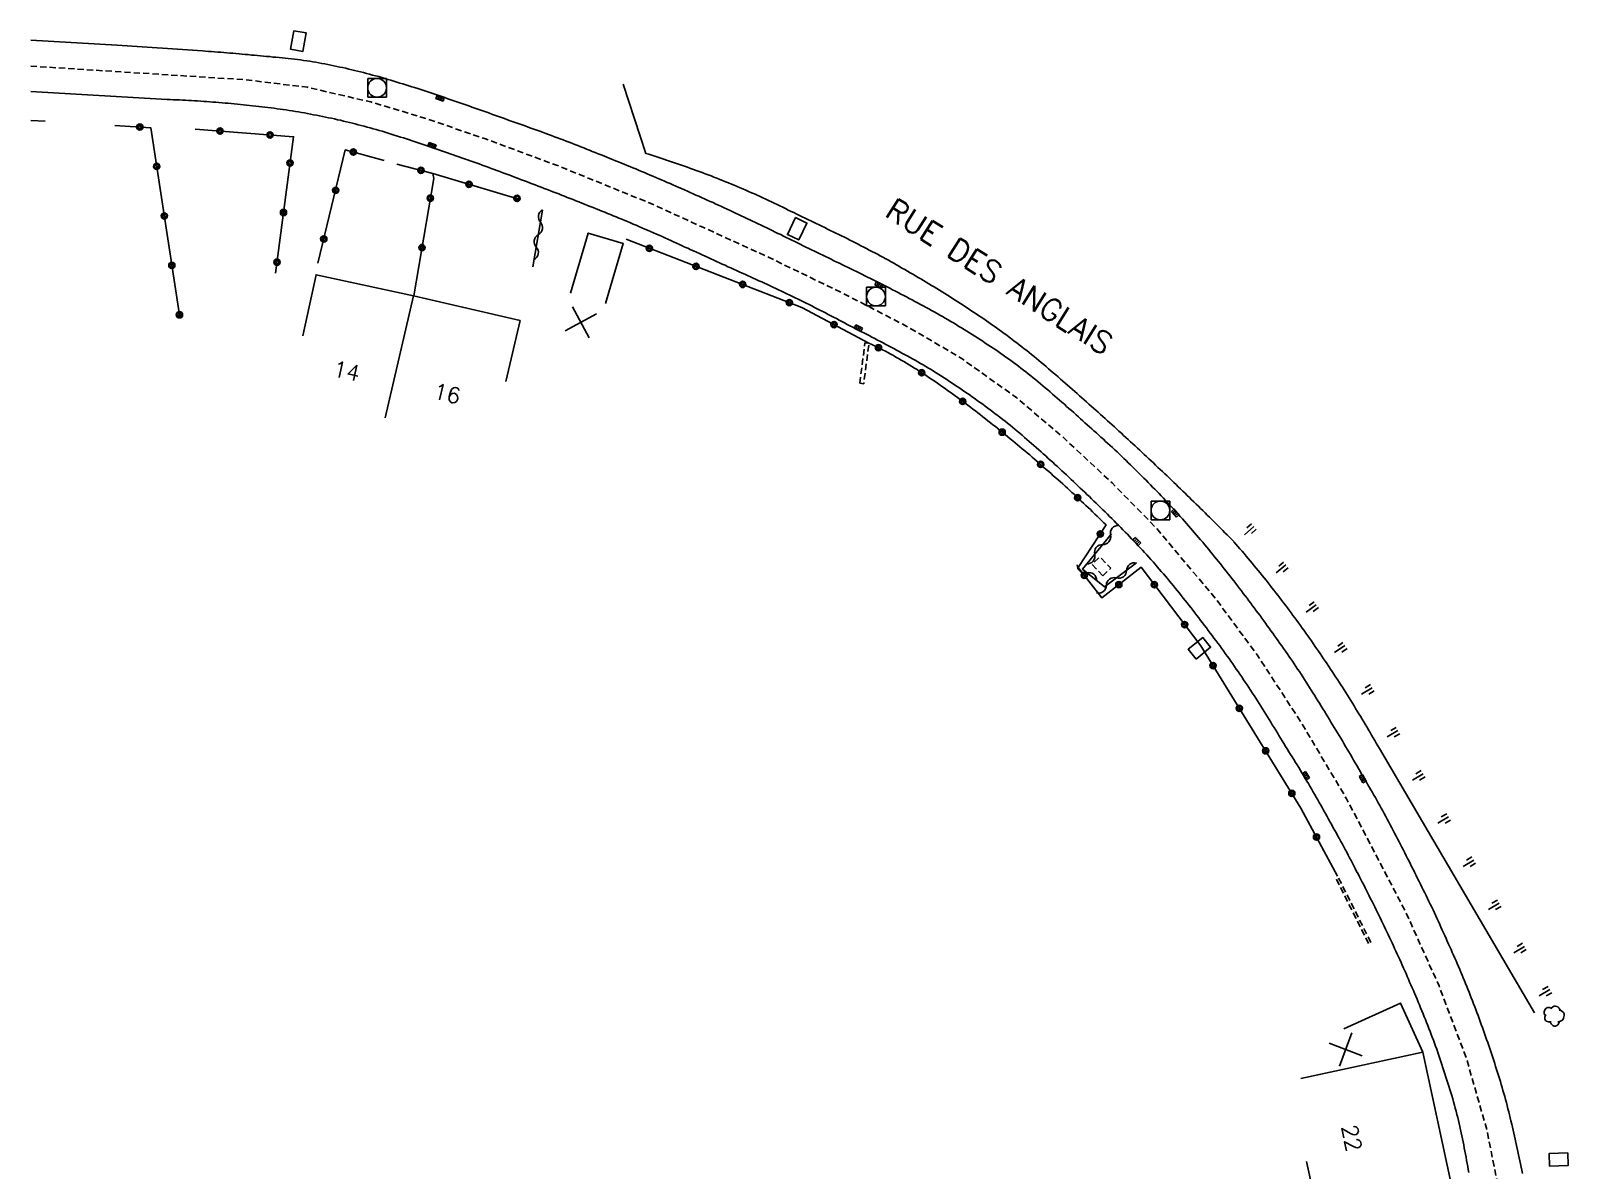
# Model space of a CAD drawing. Header units: millimetres. Extents: x 108000 to 108982, y 127000 to 128000.
# Drawn here: x 108000 to 108122.9, y 127405.6 to 127496.6 of the extents above; entities that cross this region are included whole.
import ezdxf
from ezdxf.enums import TextEntityAlignment as Align

# ---------------------------------------------------------------- set-up
doc = ezdxf.new("R2010")
doc.units = ezdxf.units.MM
doc.linetypes.add('DASHED', pattern=[0.75, 0.5, -0.25])
doc.layers.get('0').update_dxf_attribs({"linetype": 'CONTINUOUS'})
for name, color, linetype in [('W0001', 6, 'DASHED'), ('W0008', 7, 'CONTINUOUS'), ('W0100', 7, 'CONTINUOUS'), ('W0112', 1, 'DASHED'), ('W0211', 2, 'CONTINUOUS'), ('W0300', 7, 'CONTINUOUS'), ('W0302', 3, 'CONTINUOUS'), ('W0310', 3, 'CONTINUOUS'), ('W0322', 7, 'CONTINUOUS'), ('W0400', 7, 'CONTINUOUS'), ('W0420', 7, 'CONTINUOUS'), ('W0989', 7, 'CONTINUOUS'), ('W0991', 7, 'CONTINUOUS'), ('W1102', 7, 'CONTINUOUS'), ('W1471', 7, 'CONTINUOUS')]:
    doc.layers.add(name, color=color, linetype=linetype)
doc.styles.get("Standard").update_dxf_attribs({"font": 'romans.shx', "width": 0.85})

# ---------------------------------------------------------------- blocks, each defined once
blk = doc.blocks.new('T400')
for p, q in [((-0.15, 0.3), (0.15, 0.3)), ((-0.15, -0.25), (-0.15, 0.3)), ((-0.15, 0.15), (0.15, 0.15)), ((-0.15, 0), (0.15, 0)), ((0.15, 0.3), (0.15, -0.25)), ((-0.15, -0.15), (0.15, -0.15)), ((-0.15, -0.25), (-0.15, -0.3)), ((-0.15, -0.3), (0.15, -0.3)), ((0.15, -0.3), (0.15, -0.25))]:
    blk.add_line(p, q)
blk = doc.blocks.new('T420')
for p, q in [((0.75, 0.75), (-0.75, 0.75)), ((-0.75, 0.75), (-0.75, -0.75)), ((0.75, 0.75), (0.75, -0.75)), ((0.75, -0.75), (-0.75, -0.75))]:
    blk.add_line(p, q)
blk.add_ellipse((0, 0), major_axis=(-0.53, 0.53), ratio=1, start_param=3.926991, end_param=10.210176)
blk = doc.blocks.new('T300')
for p, q in [((-0.8, 0.51), (-0.86, 0.34)), ((-0.86, 0.34), (-0.86, 0.17)), ((-0.86, 0.17), (-0.74, 0.06)), ((-0.69, 0.63), (-0.8, 0.51)), ((-0.8, -0.06), (-0.74, 0.06)), ((-0.74, 0.06), (-0.69, 0.11)), ((-0.57, 0.69), (-0.69, 0.63)), ((-0.46, 0.69), (-0.57, 0.69)), ((-0.29, 0.63), (-0.46, 0.69)), ((-0.29, 0.63), (-0.17, 0.74)), ((-0.23, 0.57), (-0.29, 0.63)), ((-0.17, 0.74), (-0.06, 0.8)), ((-0.06, 0.8), (0.06, 0.8)), ((0.06, 0.8), (0.23, 0.74)), ((0.23, 0.74), (0.34, 0.63)), ((0.34, 0.63), (0.4, 0.51)), ((0.46, 0.46), (0.34, 0.46)), ((0.4, 0.51), (0.4, 0.46)), ((0.57, 0.4), (0.46, 0.46)), ((0.57, 0.4), (0.69, 0.29)), ((0.69, 0.29), (0.74, 0.17)), ((0.74, 0.06), (0.69, -0.17)), ((0.74, 0.17), (0.74, 0.06)), ((-0.8, -0.17), (-0.8, -0.06)), ((-0.8, -0.23), (-0.8, -0.17)), ((-0.74, -0.34), (-0.8, -0.23)), ((-0.69, -0.4), (-0.74, -0.34)), ((-0.51, -0.46), (-0.69, -0.4)), ((-0.4, -0.46), (-0.51, -0.46)), ((-0.4, -0.46), (-0.34, -0.46)), ((-0.34, -0.46), (-0.34, -0.4)), ((-0.34, -0.51), (-0.34, -0.46)), ((-0.29, -0.63), (-0.34, -0.51)), ((-0.17, -0.74), (-0.29, -0.63)), ((-0.06, -0.8), (-0.17, -0.74)), ((0.06, -0.8), (-0.06, -0.8)), ((0.17, -0.74), (0.06, -0.8)), ((0.23, -0.69), (0.17, -0.74)), ((0.29, -0.46), (0.23, -0.46)), ((0.29, -0.63), (0.23, -0.69)), ((0.46, -0.4), (0.29, -0.46)), ((0.34, -0.51), (0.29, -0.63)), ((0.34, -0.51), (0.34, -0.46)), ((0.57, -0.34), (0.46, -0.4)), ((0.63, -0.29), (0.57, -0.34)), ((0.69, -0.17), (0.63, -0.29))]:
    blk.add_line(p, q)
blk = doc.blocks.new('t322o')
at = {"color": 0, "linetype": 'Continuous'}
for radius in [0.25, 0.15]:
    blk.add_circle((0, 0), radius, dxfattribs=at)
blk = doc.blocks.new('t310o')
at = {"color": 0, "linetype": 'Continuous'}
for centre, start, end in [((-0.5, 0.38), 216.8699, 323.1304), ((0.5, -0.37), 36.8699, 143.1303)]:
    blk.add_arc(centre, 0.625, start, end, dxfattribs=at)
blk = doc.blocks.new('t211o')
at = {"color": 0, "linetype": 'Continuous'}
for p, q in [((-0.29, 0.5), (-0.29, 0)), ((0, 1), (0, 0)), ((0.29, 0.5), (0.29, 0))]:
    blk.add_line(p, q, dxfattribs=at)
blk = doc.blocks.new('t991o')
at = {"color": 0, "linetype": 'Continuous'}
for p, q in [((-1, 1), (1, -1)), ((-1, -1), (1, 1))]:
    blk.add_line(p, q, dxfattribs=at)
blk = doc.blocks.new('T1471')
at = {"color": 0, "linetype": 'Continuous', "flags": 128}
blk.add_lwpolyline([(-0.75, -0.5), (-0.75, 0.5), (0.75, 0.5), (0.75, -0.5), (-0.75, -0.5)], dxfattribs=at)

msp = doc.modelspace()

# ---------------------------------------------------------------- linework, layer by layer
at = {"layer": 'W0001', "flags": 128}
msp.add_lwpolyline([(108000, 127493.81), (108017.2, 127492.72), (108022.12, 127492.12), (108027.18, 127490.95), (108031.58, 127489.63), (108036.36, 127487.99), (108042.12, 127485.86), (108049.53, 127482.85), (108058.98, 127478.54), (108064.87, 127475.69), (108070.12, 127472.97), (108074.38, 127470.48), (108078.84, 127467.29), (108082.6, 127464.09), (108086.46, 127460.49), (108090, 127456.88), (108094.75, 127451.23), (108098.06, 127446.75), (108101.54, 127441.41), (108105.21, 127435.24), (108109.95, 127426.16), (108112.6, 127420.29), (108114.78, 127414.53), (108116.42, 127408.79), (108117.21, 127404.82), (108117.14, 127401.26), (108116.27, 127398.49), (108114.76, 127396.03), (108112.17, 127393.31), (108109.07, 127390.3), (108096.73, 127378.34), (108087.56, 127369.47), (108084.37, 127365.9), (108082.01, 127361.55), (108080.52, 127357.47), (108079.48, 127353.13), (108078.38, 127348.46), (108077.08, 127343.01), (108073.37, 127324.23)], dxfattribs=at)
at = {"layer": 'W0008', "flags": 128}
for points in [[(108000, 127495.88), (108006.91, 127495.48), (108013.73, 127495.03), (108013.97, 127495.01), (108014.22, 127494.99), (108014.46, 127494.98), (108014.7, 127494.96), (108014.95, 127494.94), (108015.19, 127494.92), (108015.44, 127494.9), (108015.68, 127494.88), (108015.93, 127494.86), (108016.17, 127494.84), (108016.41, 127494.82), (108016.66, 127494.79), (108016.9, 127494.77), (108017.15, 127494.75), (108017.39, 127494.73), (108017.64, 127494.7), (108017.88, 127494.68), (108018.12, 127494.66), (108018.37, 127494.63), (108018.62, 127494.61), (108018.86, 127494.59), (108019.11, 127494.57), (108019.36, 127494.54), (108019.6, 127494.52), (108019.85, 127494.5), (108020.1, 127494.47), (108020.35, 127494.45), (108020.59, 127494.42), (108020.84, 127494.4), (108021.08, 127494.37), (108021.33, 127494.34), (108021.58, 127494.31), (108021.82, 127494.27), (108022.07, 127494.24), (108022.31, 127494.2), (108022.55, 127494.16), (108022.79, 127494.12), (108023.03, 127494.08), (108023.27, 127494.03), (108023.51, 127493.99), (108023.75, 127493.94), (108023.99, 127493.89), (108024.23, 127493.84), (108024.47, 127493.79), (108024.71, 127493.74), (108024.94, 127493.69), (108025.18, 127493.64), (108025.42, 127493.58), (108025.66, 127493.52), (108025.89, 127493.47), (108026.13, 127493.41), (108026.37, 127493.35), (108026.6, 127493.29), (108026.85, 127493.23), (108027.09, 127493.17), (108027.33, 127493.1), (108027.57, 127493.03), (108027.82, 127492.97), (108028.06, 127492.9), (108028.3, 127492.83), (108028.54, 127492.75), (108028.78, 127492.68), (108029.02, 127492.61), (108029.26, 127492.54), (108029.5, 127492.46), (108029.74, 127492.39), (108029.98, 127492.31), (108030.22, 127492.24), (108030.46, 127492.16), (108030.69, 127492.09), (108030.94, 127492.01), (108031.18, 127491.93), (108031.42, 127491.85), (108031.66, 127491.77), (108031.9, 127491.69), (108032.14, 127491.61), (108032.39, 127491.53), (108032.63, 127491.45), (108032.87, 127491.37), (108033.11, 127491.29), (108033.35, 127491.2), (108033.59, 127491.12), (108033.83, 127491.04), (108034.07, 127490.96), (108034.31, 127490.88), (108034.55, 127490.79), (108034.79, 127490.71), (108035.02, 127490.63), (108035.26, 127490.54), (108035.5, 127490.46), (108035.74, 127490.38), (108035.98, 127490.29), (108036.22, 127490.21), (108036.46, 127490.12), (108036.69, 127490.04), (108036.93, 127489.95), (108037.17, 127489.87), (108037.4, 127489.79), (108037.64, 127489.7), (108037.87, 127489.62), (108038.11, 127489.53), (108038.34, 127489.45), (108038.58, 127489.37), (108038.82, 127489.28), (108039.05, 127489.2), (108039.29, 127489.11), (108039.52, 127489.03), (108039.76, 127488.94), (108039.99, 127488.86), (108040.23, 127488.77), (108040.46, 127488.69), (108040.7, 127488.6), (108040.93, 127488.52), (108041.17, 127488.43), (108041.4, 127488.35), (108041.64, 127488.26), (108041.87, 127488.17), (108042.11, 127488.08), (108042.34, 127488), (108042.57, 127487.91), (108042.81, 127487.82), (108043.04, 127487.73), (108043.27, 127487.64), (108043.51, 127487.55), (108043.74, 127487.46), (108043.97, 127487.37), (108044.21, 127487.27), (108044.44, 127487.18), (108044.67, 127487.09), (108044.9, 127487), (108045.13, 127486.91), (108045.37, 127486.81), (108045.6, 127486.72), (108045.83, 127486.63), (108046.06, 127486.53), (108046.29, 127486.44), (108046.52, 127486.35), (108046.75, 127486.25), (108046.98, 127486.16), (108047.22, 127486.06), (108047.45, 127485.97), (108047.68, 127485.87), (108047.91, 127485.78), (108048.14, 127485.68), (108048.37, 127485.59), (108048.6, 127485.49), (108048.83, 127485.39), (108049.06, 127485.3), (108049.29, 127485.2), (108049.52, 127485.1), (108049.75, 127485.01), (108049.98, 127484.91), (108050.21, 127484.81), (108050.44, 127484.71), (108050.67, 127484.61), (108050.89, 127484.51), (108051.12, 127484.42), (108051.35, 127484.32), (108051.58, 127484.22), (108051.81, 127484.12), (108052.04, 127484.02), (108052.27, 127483.92), (108052.5, 127483.82), (108052.72, 127483.72), (108052.95, 127483.61), (108053.18, 127483.51), (108053.41, 127483.41), (108053.64, 127483.31), (108053.86, 127483.21), (108054.09, 127483.1), (108054.32, 127483), (108054.55, 127482.9), (108054.77, 127482.79), (108055, 127482.69), (108055.23, 127482.59), (108055.45, 127482.48), (108055.68, 127482.38), (108055.91, 127482.27), (108056.13, 127482.16), (108056.36, 127482.06), (108056.58, 127481.95), (108056.81, 127481.85), (108057.04, 127481.74), (108057.26, 127481.63), (108057.49, 127481.53), (108057.71, 127481.42), (108057.94, 127481.31), (108058.16, 127481.2), (108058.39, 127481.09), (108058.61, 127480.99), (108058.84, 127480.88), (108059.06, 127480.77), (108059.29, 127480.66), (108059.51, 127480.55), (108059.74, 127480.44), (108059.96, 127480.34), (108060.19, 127480.23), (108060.41, 127480.12), (108060.64, 127480.01), (108060.86, 127479.9), (108061.08, 127479.79), (108061.31, 127479.68), (108061.53, 127479.57), (108061.76, 127479.46), (108061.98, 127479.35), (108062.21, 127479.24), (108062.43, 127479.13), (108062.66, 127479.03), (108062.88, 127478.92), (108063.1, 127478.81), (108063.33, 127478.7), (108063.55, 127478.59), (108063.78, 127478.48), (108064, 127478.37), (108064.22, 127478.26), (108064.45, 127478.15), (108064.67, 127478.05), (108064.9, 127477.94), (108065.12, 127477.83), (108065.35, 127477.72), (108065.57, 127477.61), (108065.79, 127477.5), (108066.02, 127477.39), (108066.24, 127477.28), (108066.46, 127477.17), (108066.69, 127477.06), (108066.91, 127476.95), (108067.13, 127476.84), (108067.36, 127476.72), (108067.58, 127476.61), (108067.8, 127476.5), (108068.02, 127476.39), (108068.25, 127476.28), (108068.47, 127476.16), (108068.69, 127476.05), (108068.91, 127475.94), (108069.13, 127475.82), (108069.36, 127475.71), (108069.58, 127475.59), (108069.8, 127475.48), (108070.02, 127475.36), (108070.24, 127475.24), (108070.46, 127475.13), (108070.69, 127475.01), (108070.91, 127474.89), (108071.13, 127474.77), (108071.35, 127474.65), (108071.58, 127474.53), (108071.8, 127474.4), (108072.02, 127474.28), (108072.24, 127474.16), (108072.46, 127474.04), (108072.68, 127473.91), (108072.9, 127473.79), (108073.12, 127473.66), (108073.34, 127473.53), (108073.56, 127473.4), (108073.78, 127473.28), (108074, 127473.15), (108074.21, 127473.01), (108074.43, 127472.88), (108074.64, 127472.75), (108074.85, 127472.62), (108075.06, 127472.49), (108075.27, 127472.35), (108075.48, 127472.22), (108075.69, 127472.09), (108075.9, 127471.95), (108076.11, 127471.82), (108076.32, 127471.68), (108076.53, 127471.54), (108076.74, 127471.41), (108076.94, 127471.27), (108077.15, 127471.13), (108077.35, 127470.99), (108077.56, 127470.85), (108077.76, 127470.7), (108077.97, 127470.56), (108078.17, 127470.42), (108078.37, 127470.27), (108078.57, 127470.12), (108078.77, 127469.98), (108078.97, 127469.83), (108079.17, 127469.67), (108079.37, 127469.52), (108079.57, 127469.37), (108079.76, 127469.21), (108079.96, 127469.05), (108080.16, 127468.9), (108080.35, 127468.74), (108080.54, 127468.58), (108080.74, 127468.42), (108080.93, 127468.25), (108081.12, 127468.09), (108081.31, 127467.93), (108081.5, 127467.77), (108081.69, 127467.6), (108081.88, 127467.44), (108082.07, 127467.27), (108082.26, 127467.11), (108082.45, 127466.94), (108082.64, 127466.78), (108082.82, 127466.61), (108083.01, 127466.45), (108083.2, 127466.28), (108083.39, 127466.12), (108083.58, 127465.95), (108083.76, 127465.79), (108083.94, 127465.63), (108084.12, 127465.47), (108084.29, 127465.31), (108084.47, 127465.15), (108084.65, 127464.99), (108084.83, 127464.83), (108085.01, 127464.66), (108085.2, 127464.49), (108085.38, 127464.33), (108085.57, 127464.16), (108085.76, 127463.99), (108085.94, 127463.82), (108086.13, 127463.66), (108086.31, 127463.49), (108086.49, 127463.32), (108086.68, 127463.15), (108086.86, 127462.97), (108087.04, 127462.8), (108087.22, 127462.63), (108087.4, 127462.45), (108087.58, 127462.28), (108087.75, 127462.11), (108087.93, 127461.93), (108088.11, 127461.76), (108088.29, 127461.58), (108088.47, 127461.41), (108088.65, 127461.23), (108088.82, 127461.06), (108089, 127460.88), (108089.18, 127460.71), (108089.35, 127460.53), (108089.53, 127460.35), (108089.7, 127460.17), (108089.87, 127459.99), (108090.05, 127459.82), (108090.22, 127459.64), (108090.39, 127459.46), (108090.57, 127459.27), (108090.74, 127459.09), (108090.91, 127458.91), (108091.08, 127458.73), (108091.25, 127458.54), (108091.41, 127458.36), (108091.58, 127458.18), (108091.75, 127457.99), (108091.91, 127457.81), (108092.08, 127457.62), (108092.24, 127457.44), (108092.41, 127457.25), (108092.57, 127457.07), (108092.73, 127456.88), (108092.9, 127456.69), (108093.06, 127456.5), (108093.22, 127456.31), (108093.38, 127456.13), (108093.54, 127455.94), (108093.7, 127455.75), (108093.86, 127455.56), (108094.02, 127455.37), (108094.18, 127455.18), (108094.33, 127454.98), (108094.49, 127454.79), (108094.65, 127454.6), (108094.8, 127454.41), (108094.96, 127454.21), (108095.12, 127454.02), (108095.27, 127453.83), (108095.42, 127453.63), (108095.58, 127453.44), (108095.73, 127453.24), (108095.89, 127453.05), (108096.04, 127452.85), (108096.19, 127452.66), (108096.34, 127452.46), (108096.49, 127452.26), (108096.65, 127452.07), (108096.8, 127451.87), (108096.95, 127451.67), (108097.1, 127451.48), (108097.25, 127451.28), (108097.4, 127451.08), (108097.55, 127450.88), (108097.69, 127450.68), (108097.84, 127450.48), (108097.99, 127450.28), (108098.14, 127450.08), (108098.29, 127449.89), (108098.43, 127449.69), (108098.58, 127449.48), (108098.72, 127449.28), (108098.87, 127449.08), (108099.02, 127448.88), (108099.16, 127448.68), (108099.31, 127448.48), (108099.45, 127448.28), (108099.59, 127448.07), (108099.74, 127447.87), (108099.88, 127447.67), (108100.02, 127447.47), (108100.16, 127447.26), (108100.31, 127447.06), (108100.45, 127446.85), (108100.59, 127446.65), (108100.73, 127446.45), (108100.87, 127446.24), (108101.01, 127446.04), (108101.15, 127445.83), (108101.29, 127445.62), (108101.43, 127445.41), (108101.57, 127445.2), (108101.7, 127444.99), (108101.84, 127444.78), (108101.98, 127444.57), (108102.11, 127444.36), (108102.25, 127444.15), (108102.38, 127443.94), (108102.52, 127443.73), (108102.65, 127443.52), (108102.78, 127443.3), (108102.92, 127443.09), (108103.05, 127442.88), (108103.18, 127442.66), (108103.31, 127442.45), (108103.44, 127442.24), (108103.57, 127442.02), (108103.7, 127441.81), (108103.83, 127441.59), (108103.96, 127441.38), (108104.09, 127441.16), (108104.22, 127440.95), (108104.35, 127440.73), (108104.48, 127440.52), (108104.61, 127440.3), (108104.74, 127440.09), (108104.87, 127439.87), (108105, 127439.66), (108105.13, 127439.44), (108105.26, 127439.22), (108105.39, 127439), (108105.52, 127438.78), (108105.64, 127438.56), (108105.77, 127438.34), (108105.9, 127438.12), (108106.02, 127437.9), (108106.15, 127437.68), (108106.28, 127437.45), (108106.4, 127437.23), (108106.53, 127437.01), (108106.66, 127436.79), (108106.79, 127436.57), (108106.91, 127436.37), (108107.03, 127436.16), (108107.15, 127435.96), (108107.27, 127435.75), (108107.39, 127435.55), (108107.51, 127435.34), (108107.62, 127435.14), (108107.74, 127434.93), (108107.86, 127434.72), (108107.98, 127434.5), (108108.1, 127434.28), (108108.22, 127434.06), (108108.34, 127433.84), (108108.46, 127433.61), (108108.58, 127433.39), (108108.7, 127433.17), (108108.82, 127432.94), (108108.93, 127432.72), (108109.05, 127432.5), (108109.17, 127432.27), (108109.28, 127432.05), (108109.4, 127431.82), (108109.52, 127431.6), (108109.63, 127431.38), (108109.75, 127431.15), (108109.86, 127430.93), (108109.97, 127430.7), (108110.09, 127430.47), (108110.2, 127430.25), (108110.32, 127430.02), (108110.43, 127429.79), (108110.55, 127429.56), (108110.66, 127429.34), (108110.78, 127429.11), (108110.89, 127428.88), (108111.01, 127428.65), (108111.12, 127428.42), (108111.23, 127428.19), (108111.34, 127427.97), (108111.46, 127427.74), (108111.57, 127427.51), (108111.68, 127427.28), (108111.79, 127427.05), (108111.9, 127426.82), (108112.01, 127426.59), (108112.12, 127426.36), (108112.23, 127426.13), (108112.33, 127425.9), (108112.44, 127425.66), (108112.55, 127425.43), (108112.65, 127425.21), (108112.75, 127424.99), (108112.86, 127424.76), (108112.96, 127424.54), (108113.06, 127424.31), (108113.16, 127424.09), (108113.26, 127423.87), (108113.36, 127423.64), (108113.46, 127423.42), (108113.56, 127423.19), (108113.66, 127422.97), (108113.76, 127422.74), (108113.86, 127422.52), (108113.96, 127422.29), (108114.06, 127422.07), (108114.15, 127421.84), (108114.25, 127421.61), (108114.35, 127421.39), (108114.44, 127421.16), (108114.54, 127420.93), (108114.63, 127420.71), (108114.72, 127420.48), (108114.82, 127420.25), (108114.91, 127420.02), (108115, 127419.79), (108115.09, 127419.56), (108115.18, 127419.34), (108115.27, 127419.11), (108115.36, 127418.87), (108115.45, 127418.63), (108115.54, 127418.4), (108115.63, 127418.16), (108115.72, 127417.92), (108115.81, 127417.69), (108115.89, 127417.45), (108115.98, 127417.21), (108116.07, 127416.97), (108116.15, 127416.74), (108116.24, 127416.5), (108116.32, 127416.26), (108116.4, 127416.02), (108116.49, 127415.78), (108116.57, 127415.54), (108116.65, 127415.3), (108116.73, 127415.06), (108116.81, 127414.82), (108116.89, 127414.58), (108116.97, 127414.34), (108117.05, 127414.1), (108117.12, 127413.86), (108117.2, 127413.62), (108117.28, 127413.38), (108117.35, 127413.14), (108117.42, 127412.9), (108117.5, 127412.65), (108117.57, 127412.41), (108117.64, 127412.17), (108117.71, 127411.93), (108117.78, 127411.69), (108117.85, 127411.44), (108117.91, 127411.2), (108117.98, 127410.96), (108118.04, 127410.72), (108118.11, 127410.47), (108118.17, 127410.23), (108118.23, 127409.99), (108118.29, 127409.74), (108118.35, 127409.5), (108118.41, 127409.25), (108118.47, 127409.01), (108118.53, 127408.76), (108118.58, 127408.52), (108118.64, 127408.27), (108118.69, 127408.03), (108118.75, 127407.78), (108118.8, 127407.54), (108118.85, 127407.29), (108118.91, 127407.05), (108118.96, 127406.8), (108119.01, 127406.55), (108119.06, 127406.3), (108119.11, 127406.06), (108119.16, 127405.81), (108119.21, 127405.56), (108119.26, 127405.31)], [(108000, 127491.77), (108010.9, 127491.15), (108011.14, 127491.14), (108011.39, 127491.13), (108011.63, 127491.12), (108011.88, 127491.11), (108012.12, 127491.1), (108012.37, 127491.08), (108012.61, 127491.07), (108012.86, 127491.06), (108013.1, 127491.04), (108013.34, 127491.03), (108013.59, 127491.01), (108013.83, 127490.99), (108014.08, 127490.98), (108014.32, 127490.96), (108014.56, 127490.94), (108014.81, 127490.92), (108015.05, 127490.9), (108015.3, 127490.88), (108015.54, 127490.86), (108015.78, 127490.84), (108016.03, 127490.82), (108016.27, 127490.79), (108016.52, 127490.77), (108016.76, 127490.74), (108017.01, 127490.72), (108017.25, 127490.7), (108017.5, 127490.67), (108017.74, 127490.64), (108017.99, 127490.62), (108018.23, 127490.59), (108018.48, 127490.56), (108018.72, 127490.53), (108018.96, 127490.51), (108019.21, 127490.47), (108019.45, 127490.44), (108019.7, 127490.41), (108019.94, 127490.38), (108020.18, 127490.34), (108020.43, 127490.31), (108020.67, 127490.27), (108020.91, 127490.23), (108021.16, 127490.19), (108021.4, 127490.15), (108021.64, 127490.11), (108021.88, 127490.07), (108022.12, 127490.02), (108022.37, 127489.98), (108022.61, 127489.93), (108022.85, 127489.89), (108023.09, 127489.84), (108023.33, 127489.79), (108023.57, 127489.74), (108023.81, 127489.69), (108024.05, 127489.64), (108024.28, 127489.59), (108024.52, 127489.53), (108024.76, 127489.48), (108025, 127489.42), (108025.24, 127489.37), (108025.48, 127489.31), (108025.72, 127489.25), (108025.95, 127489.19), (108026.19, 127489.13), (108026.43, 127489.07), (108026.67, 127489.01), (108026.91, 127488.94), (108027.15, 127488.88), (108027.39, 127488.81), (108027.63, 127488.74), (108027.87, 127488.67), (108028.11, 127488.6), (108028.35, 127488.52), (108028.59, 127488.45), (108028.83, 127488.37), (108029.07, 127488.3), (108029.31, 127488.22), (108029.55, 127488.14), (108029.79, 127488.07), (108030.03, 127487.99), (108030.27, 127487.91), (108030.5, 127487.83), (108030.74, 127487.75), (108030.98, 127487.67), (108031.22, 127487.59), (108031.46, 127487.51), (108031.69, 127487.44), (108031.93, 127487.36), (108032.16, 127487.28), (108032.39, 127487.21), (108032.62, 127487.13), (108032.85, 127487.05), (108033.08, 127486.97), (108033.31, 127486.89), (108033.54, 127486.81), (108033.77, 127486.73), (108034, 127486.65), (108034.23, 127486.57), (108034.45, 127486.49), (108034.68, 127486.41), (108034.91, 127486.33), (108035.14, 127486.25), (108035.38, 127486.16), (108035.62, 127486.08), (108035.85, 127485.99), (108036.09, 127485.9), (108036.33, 127485.82), (108036.56, 127485.73), (108036.8, 127485.64), (108037.04, 127485.56), (108037.27, 127485.47), (108037.51, 127485.38), (108037.74, 127485.29), (108037.98, 127485.21), (108038.22, 127485.12), (108038.45, 127485.03), (108038.69, 127484.94), (108038.92, 127484.85), (108039.16, 127484.76), (108039.39, 127484.67), (108039.63, 127484.58), (108039.87, 127484.49), (108040.1, 127484.4), (108040.34, 127484.31), (108040.57, 127484.22), (108040.81, 127484.13), (108041.04, 127484.04), (108041.28, 127483.95), (108041.51, 127483.86), (108041.75, 127483.77), (108041.98, 127483.68), (108042.21, 127483.59), (108042.44, 127483.5), (108042.67, 127483.41), (108042.9, 127483.32), (108043.13, 127483.23), (108043.36, 127483.14), (108043.59, 127483.05), (108043.82, 127482.96), (108044.05, 127482.87), (108044.28, 127482.78), (108044.51, 127482.68), (108044.74, 127482.59), (108044.97, 127482.5), (108045.2, 127482.41), (108045.43, 127482.32), (108045.66, 127482.22), (108045.89, 127482.13), (108046.12, 127482.04), (108046.35, 127481.94), (108046.58, 127481.85), (108046.8, 127481.76), (108047.03, 127481.66), (108047.26, 127481.57), (108047.49, 127481.47), (108047.72, 127481.38), (108047.95, 127481.28), (108048.17, 127481.19), (108048.4, 127481.09), (108048.63, 127480.99), (108048.86, 127480.89), (108049.09, 127480.79), (108049.32, 127480.69), (108049.56, 127480.59), (108049.79, 127480.49), (108050.02, 127480.39), (108050.25, 127480.29), (108050.48, 127480.18), (108050.71, 127480.08), (108050.94, 127479.98), (108051.17, 127479.87), (108051.4, 127479.77), (108051.63, 127479.67), (108051.86, 127479.56), (108052.09, 127479.46), (108052.31, 127479.35), (108052.54, 127479.25), (108052.77, 127479.14), (108053, 127479.04), (108053.23, 127478.93), (108053.46, 127478.83), (108053.69, 127478.72), (108053.92, 127478.62), (108054.15, 127478.51), (108054.38, 127478.41), (108054.61, 127478.3), (108054.83, 127478.2), (108055.06, 127478.09), (108055.29, 127477.99), (108055.52, 127477.89), (108055.74, 127477.78), (108055.97, 127477.68), (108056.19, 127477.58), (108056.42, 127477.48), (108056.64, 127477.38), (108056.87, 127477.27), (108057.09, 127477.17), (108057.32, 127477.07), (108057.55, 127476.97), (108057.77, 127476.86), (108058, 127476.76), (108058.22, 127476.66), (108058.45, 127476.56), (108058.67, 127476.45), (108058.9, 127476.35), (108059.12, 127476.25), (108059.34, 127476.14), (108059.57, 127476.04), (108059.79, 127475.93), (108060.02, 127475.83), (108060.24, 127475.72), (108060.46, 127475.62), (108060.69, 127475.51), (108060.91, 127475.4), (108061.13, 127475.29), (108061.35, 127475.19), (108061.57, 127475.08), (108061.79, 127474.97), (108062.01, 127474.86), (108062.23, 127474.75), (108062.45, 127474.64), (108062.67, 127474.53), (108062.89, 127474.41), (108063.1, 127474.3), (108063.32, 127474.19), (108063.54, 127474.08), (108063.76, 127473.96), (108063.98, 127473.85), (108064.19, 127473.74), (108064.41, 127473.63), (108064.63, 127473.51), (108064.85, 127473.4), (108065.06, 127473.29), (108065.28, 127473.17), (108065.5, 127473.06), (108065.72, 127472.95), (108065.93, 127472.83), (108066.16, 127472.72), (108066.38, 127472.61), (108066.6, 127472.49), (108066.82, 127472.38), (108067.04, 127472.27), (108067.26, 127472.15), (108067.49, 127472.04), (108067.71, 127471.92), (108067.93, 127471.81), (108068.15, 127471.69), (108068.37, 127471.57), (108068.58, 127471.46), (108068.8, 127471.34), (108069.01, 127471.23), (108069.23, 127471.11), (108069.44, 127471), (108069.65, 127470.88), (108069.87, 127470.77), (108070.08, 127470.65), (108070.3, 127470.53), (108070.51, 127470.41), (108070.72, 127470.3), (108070.93, 127470.18), (108071.14, 127470.05), (108071.35, 127469.93), (108071.56, 127469.81), (108071.77, 127469.68), (108071.98, 127469.55), (108072.19, 127469.42), (108072.4, 127469.29), (108072.61, 127469.15), (108072.82, 127469.02), (108073.03, 127468.89), (108073.24, 127468.75), (108073.45, 127468.61), (108073.66, 127468.48), (108073.87, 127468.34), (108074.07, 127468.2), (108074.28, 127468.06), (108074.49, 127467.92), (108074.69, 127467.78), (108074.9, 127467.64), (108075.1, 127467.5), (108075.31, 127467.36), (108075.51, 127467.22), (108075.71, 127467.07), (108075.92, 127466.93), (108076.12, 127466.78), (108076.32, 127466.63), (108076.52, 127466.48), (108076.72, 127466.34), (108076.92, 127466.19), (108077.12, 127466.03), (108077.31, 127465.88), (108077.51, 127465.73), (108077.71, 127465.57), (108077.9, 127465.42), (108078.1, 127465.26), (108078.3, 127465.1), (108078.49, 127464.95), (108078.68, 127464.79), (108078.88, 127464.63), (108079.07, 127464.46), (108079.26, 127464.3), (108079.45, 127464.14), (108079.64, 127463.98), (108079.83, 127463.81), (108080.02, 127463.65), (108080.21, 127463.49), (108080.4, 127463.32), (108080.59, 127463.15), (108080.78, 127462.99), (108080.96, 127462.82), (108081.15, 127462.65), (108081.33, 127462.48), (108081.52, 127462.32), (108081.71, 127462.15), (108081.89, 127461.98), (108082.08, 127461.81), (108082.26, 127461.64), (108082.44, 127461.47), (108082.63, 127461.3), (108082.81, 127461.13), (108082.99, 127460.95), (108083.18, 127460.78), (108083.36, 127460.61), (108083.54, 127460.44), (108083.72, 127460.27), (108083.91, 127460.09), (108084.09, 127459.92), (108084.27, 127459.75), (108084.45, 127459.57), (108084.64, 127459.4), (108084.82, 127459.23), (108085, 127459.05), (108085.18, 127458.88), (108085.36, 127458.7), (108085.54, 127458.53), (108085.72, 127458.35), (108085.9, 127458.18), (108086.08, 127458), (108086.26, 127457.82), (108086.44, 127457.64), (108086.62, 127457.47), (108086.79, 127457.29), (108086.97, 127457.11), (108087.15, 127456.93), (108087.32, 127456.75), (108087.5, 127456.57), (108087.68, 127456.39), (108087.85, 127456.21), (108088.02, 127456.03), (108088.2, 127455.85), (108088.37, 127455.66), (108088.54, 127455.48), (108088.71, 127455.3), (108088.89, 127455.11), (108089.06, 127454.93), (108089.23, 127454.74), (108089.39, 127454.55), (108089.56, 127454.37), (108089.73, 127454.18), (108089.9, 127453.99), (108090.06, 127453.8), (108090.23, 127453.61), (108090.39, 127453.42), (108090.56, 127453.23), (108090.72, 127453.04), (108090.88, 127452.85), (108091.04, 127452.65), (108091.2, 127452.46), (108091.36, 127452.27), (108091.52, 127452.07), (108091.68, 127451.88), (108091.84, 127451.68), (108091.99, 127451.49), (108092.15, 127451.29), (108092.31, 127451.09), (108092.46, 127450.9), (108092.62, 127450.7), (108092.77, 127450.5), (108092.93, 127450.3), (108093.08, 127450.1), (108093.23, 127449.9), (108093.39, 127449.7), (108093.54, 127449.51), (108093.69, 127449.31), (108093.84, 127449.11), (108094, 127448.91), (108094.15, 127448.7), (108094.3, 127448.5), (108094.45, 127448.3), (108094.6, 127448.1), (108094.75, 127447.9), (108094.91, 127447.69), (108095.06, 127447.49), (108095.21, 127447.28), (108095.36, 127447.08), (108095.51, 127446.87), (108095.66, 127446.66), (108095.81, 127446.45), (108095.95, 127446.24), (108096.1, 127446.04), (108096.25, 127445.83), (108096.39, 127445.62), (108096.54, 127445.41), (108096.68, 127445.2), (108096.82, 127444.99), (108096.97, 127444.77), (108097.11, 127444.56), (108097.25, 127444.35), (108097.39, 127444.14), (108097.53, 127443.93), (108097.67, 127443.72), (108097.81, 127443.51), (108097.94, 127443.29), (108098.08, 127443.08), (108098.21, 127442.87), (108098.35, 127442.66), (108098.48, 127442.44), (108098.61, 127442.23), (108098.75, 127442.02), (108098.88, 127441.8), (108099.01, 127441.59), (108099.14, 127441.37), (108099.27, 127441.16), (108099.41, 127440.94), (108099.54, 127440.73), (108099.67, 127440.52), (108099.8, 127440.3), (108099.93, 127440.09), (108100.06, 127439.87), (108100.19, 127439.66), (108100.33, 127439.44), (108100.46, 127439.23), (108100.59, 127439.01), (108100.72, 127438.8), (108100.85, 127438.59), (108100.99, 127438.38), (108101.12, 127438.16), (108101.25, 127437.95), (108101.38, 127437.74), (108101.51, 127437.52), (108101.64, 127437.31), (108101.77, 127437.1), (108101.9, 127436.88), (108102.03, 127436.67), (108102.15, 127436.46), (108102.28, 127436.26), (108102.4, 127436.05), (108102.52, 127435.84), (108102.64, 127435.62), (108102.77, 127435.39), (108102.9, 127435.17), (108103.02, 127434.95), (108103.15, 127434.73), (108103.27, 127434.5), (108103.4, 127434.28), (108103.52, 127434.06), (108103.65, 127433.84), (108103.77, 127433.61), (108103.9, 127433.39), (108104.02, 127433.17), (108104.14, 127432.94), (108104.27, 127432.72), (108104.39, 127432.49), (108104.51, 127432.27), (108104.64, 127432.05), (108104.75, 127431.83), (108104.87, 127431.62), (108104.99, 127431.4), (108105.1, 127431.19), (108105.22, 127430.97), (108105.33, 127430.75), (108105.45, 127430.54), (108105.56, 127430.32), (108105.68, 127430.11), (108105.79, 127429.89), (108105.9, 127429.67), (108106.01, 127429.45), (108106.13, 127429.24), (108106.24, 127429.02), (108106.35, 127428.8), (108106.46, 127428.58), (108106.58, 127428.36), (108106.69, 127428.14), (108106.8, 127427.92), (108106.91, 127427.7), (108107.02, 127427.48), (108107.13, 127427.26), (108107.24, 127427.04), (108107.35, 127426.82), (108107.46, 127426.6), (108107.57, 127426.38), (108107.68, 127426.16), (108107.79, 127425.94), (108107.9, 127425.72), (108108, 127425.5), (108108.11, 127425.28), (108108.22, 127425.06), (108108.32, 127424.83), (108108.43, 127424.61), (108108.53, 127424.39), (108108.64, 127424.17), (108108.74, 127423.95), (108108.85, 127423.73), (108108.95, 127423.5), (108109.05, 127423.28), (108109.15, 127423.06), (108109.26, 127422.84), (108109.36, 127422.61), (108109.46, 127422.39), (108109.56, 127422.17), (108109.66, 127421.95), (108109.76, 127421.72), (108109.86, 127421.5), (108109.96, 127421.28), (108110.06, 127421.05), (108110.16, 127420.83), (108110.25, 127420.6), (108110.35, 127420.38), (108110.45, 127420.15), (108110.55, 127419.93), (108110.64, 127419.7), (108110.74, 127419.46), (108110.84, 127419.23), (108110.94, 127419), (108111.03, 127418.77), (108111.13, 127418.53), (108111.23, 127418.3), (108111.32, 127418.07), (108111.42, 127417.83), (108111.51, 127417.6), (108111.6, 127417.36), (108111.7, 127417.13), (108111.79, 127416.89), (108111.88, 127416.66), (108111.97, 127416.42), (108112.06, 127416.19), (108112.15, 127415.95), (108112.23, 127415.71), (108112.32, 127415.47), (108112.41, 127415.23), (108112.5, 127414.98), (108112.58, 127414.74), (108112.67, 127414.49), (108112.75, 127414.24), (108112.83, 127414), (108112.91, 127413.75), (108112.99, 127413.51), (108113.07, 127413.26), (108113.15, 127413.01), (108113.23, 127412.76), (108113.31, 127412.52), (108113.39, 127412.27), (108113.46, 127412.02), (108113.54, 127411.77), (108113.62, 127411.52), (108113.69, 127411.27), (108113.76, 127411.02), (108113.83, 127410.77), (108113.9, 127410.52), (108113.97, 127410.27), (108114.03, 127410.02), (108114.09, 127409.78), (108114.15, 127409.54), (108114.2, 127409.29), (108114.26, 127409.05), (108114.32, 127408.8), (108114.37, 127408.56), (108114.42, 127408.31), (108114.47, 127408.07), (108114.52, 127407.82), (108114.57, 127407.58), (108114.62, 127407.33), (108114.67, 127407.08), (108114.71, 127406.84), (108114.76, 127406.59), (108114.8, 127406.35), (108114.85, 127406.11), (108114.89, 127405.86), (108114.94, 127405.62), (108114.98, 127405.38)]]:
    msp.add_lwpolyline(points, dxfattribs=at)
at = {"layer": 'W0100', "flags": 128}
for points in [[(108043.15, 127475.66), (108044.57, 127480.46), (108047.37, 127479.63), (108045.95, 127474.83)], [(108021.76, 127472.24), (108022.81, 127477.13), (108030.6, 127475.45), (108039.12, 127473.47), (108037.99, 127468.6)], [(108104.98, 127416.85), (108109.53, 127418.92), (108111.31, 127414.99), (108113.63, 127404.22), (108113.28, 127403.6), (108103.08, 127401.37), (108102.01, 127406.25)]]:
    msp.add_lwpolyline(points, dxfattribs=at)
at = {"layer": 'W0112', "flags": 128}
for points in [[(108066.28, 127468.46), (108066.7, 127471.7), (108067.02, 127471.66), (108066.6, 127468.42)], [(108085.72, 127453.07), (108084.86, 127453.98), (108085.48, 127454.58), (108086.35, 127453.67)], [(108104.39, 127428.82), (108106.98, 127423.66), (108107.16, 127423.75), (108104.57, 127428.91)]]:
    msp.add_lwpolyline(points, close=True, dxfattribs=at)
at = {"layer": 'W0211', "flags": 128}
msp.add_lwpolyline([(108120.24, 127418.13), (108107.83, 127439.27), (108107.71, 127439.48), (108107.58, 127439.7), (108107.46, 127439.91), (108107.33, 127440.13), (108107.21, 127440.34), (108107.08, 127440.56), (108106.96, 127440.77), (108106.83, 127440.99), (108106.7, 127441.2), (108106.58, 127441.41), (108106.45, 127441.62), (108106.32, 127441.84), (108106.19, 127442.05), (108106.06, 127442.26), (108105.93, 127442.47), (108105.8, 127442.69), (108105.67, 127442.9), (108105.54, 127443.11), (108105.41, 127443.32), (108105.27, 127443.53), (108105.14, 127443.74), (108105.01, 127443.95), (108104.87, 127444.16), (108104.74, 127444.37), (108104.61, 127444.57), (108104.47, 127444.78), (108104.33, 127444.99), (108104.2, 127445.2), (108104.06, 127445.41), (108103.92, 127445.61), (108103.79, 127445.82), (108103.65, 127446.03), (108103.51, 127446.23), (108103.37, 127446.44), (108103.23, 127446.64), (108103.09, 127446.85), (108102.95, 127447.05), (108102.81, 127447.26), (108102.67, 127447.46), (108102.53, 127447.67), (108102.39, 127447.87), (108102.24, 127448.08), (108102.1, 127448.28), (108101.96, 127448.48), (108101.81, 127448.69), (108101.66, 127448.89), (108101.52, 127449.1), (108101.37, 127449.3), (108101.22, 127449.5), (108101.07, 127449.71), (108100.92, 127449.91), (108100.77, 127450.11), (108100.62, 127450.32), (108100.47, 127450.52), (108100.32, 127450.72), (108100.17, 127450.92), (108100.01, 127451.12), (108099.86, 127451.32), (108099.71, 127451.52), (108099.55, 127451.72), (108099.4, 127451.92), (108099.24, 127452.11), (108099.09, 127452.31), (108098.93, 127452.51), (108098.77, 127452.71), (108098.61, 127452.9), (108098.46, 127453.1), (108098.3, 127453.3), (108098.14, 127453.49), (108097.98, 127453.69), (108097.82, 127453.88), (108097.66, 127454.07), (108097.5, 127454.27), (108097.34, 127454.46), (108097.17, 127454.65), (108097.01, 127454.85), (108096.85, 127455.04), (108096.68, 127455.23), (108096.52, 127455.42), (108096.35, 127455.61), (108096.19, 127455.8)], dxfattribs=at)
at = {"layer": 'W0302', "flags": 128}
msp.add_lwpolyline([(108047.36, 127492.36), (108049.17, 127486.84), (108049.41, 127486.77), (108049.65, 127486.69), (108049.89, 127486.62), (108050.13, 127486.54), (108050.37, 127486.46), (108050.61, 127486.38), (108050.84, 127486.3), (108051.08, 127486.22), (108051.32, 127486.14), (108051.56, 127486.06), (108051.79, 127485.98), (108052.03, 127485.89), (108052.27, 127485.81), (108052.5, 127485.73), (108052.74, 127485.64), (108052.98, 127485.56), (108053.21, 127485.47), (108053.45, 127485.38), (108053.68, 127485.3), (108053.92, 127485.21), (108054.15, 127485.12), (108054.39, 127485.03), (108054.62, 127484.94), (108054.85, 127484.85), (108055.09, 127484.75), (108055.32, 127484.66), (108055.55, 127484.57), (108055.79, 127484.48), (108056.02, 127484.38), (108056.25, 127484.29), (108056.48, 127484.19), (108056.71, 127484.09), (108056.94, 127483.99), (108057.17, 127483.9), (108057.4, 127483.8), (108057.63, 127483.69), (108057.86, 127483.59), (108058.09, 127483.49), (108058.31, 127483.38), (108058.54, 127483.28), (108058.77, 127483.17), (108058.99, 127483.07), (108059.22, 127482.96), (108059.44, 127482.86), (108059.67, 127482.75), (108059.89, 127482.64), (108060.12, 127482.53), (108060.34, 127482.42), (108060.57, 127482.31), (108060.79, 127482.2), (108061.02, 127482.1), (108061.24, 127481.99), (108061.47, 127481.88), (108061.69, 127481.77), (108061.91, 127481.66), (108062.14, 127481.55), (108062.36, 127481.44), (108062.59, 127481.33), (108062.81, 127481.22), (108063.03, 127481.12), (108063.26, 127481.01), (108063.48, 127480.9), (108063.71, 127480.79), (108063.93, 127480.68), (108064.15, 127480.57), (108064.38, 127480.46), (108064.6, 127480.35), (108064.82, 127480.24), (108065.05, 127480.13), (108065.27, 127480.02), (108065.49, 127479.91), (108065.72, 127479.8), (108065.94, 127479.68), (108066.16, 127479.57), (108066.38, 127479.46), (108066.6, 127479.34), (108066.82, 127479.23), (108067.04, 127479.11), (108067.26, 127479), (108067.48, 127478.88), (108067.7, 127478.77), (108067.92, 127478.65), (108068.14, 127478.53), (108068.36, 127478.41), (108068.58, 127478.29), (108068.8, 127478.17), (108069.01, 127478.05), (108069.23, 127477.92), (108069.45, 127477.8), (108069.66, 127477.67), (108069.88, 127477.55), (108070.09, 127477.43), (108070.31, 127477.3), (108070.52, 127477.17), (108070.74, 127477.05), (108070.95, 127476.92), (108071.17, 127476.8), (108071.38, 127476.67), (108071.59, 127476.54), (108071.81, 127476.41), (108072.02, 127476.28), (108072.23, 127476.16), (108072.44, 127476.03), (108072.66, 127475.9), (108072.87, 127475.77), (108073.08, 127475.63), (108073.29, 127475.5), (108073.5, 127475.37), (108073.71, 127475.24), (108073.92, 127475.1), (108074.13, 127474.97), (108074.34, 127474.84), (108074.55, 127474.7), (108074.75, 127474.56), (108074.96, 127474.43), (108075.17, 127474.29), (108075.38, 127474.15), (108075.58, 127474.02), (108075.79, 127473.88), (108076, 127473.74), (108076.2, 127473.6), (108076.41, 127473.45), (108076.61, 127473.31), (108076.81, 127473.17), (108077.02, 127473.03), (108077.22, 127472.88), (108077.42, 127472.74), (108077.62, 127472.59), (108077.82, 127472.45), (108078.03, 127472.3), (108078.23, 127472.15), (108078.43, 127471.99), (108078.63, 127471.84), (108078.83, 127471.69), (108079.03, 127471.53), (108079.23, 127471.38), (108079.43, 127471.22), (108079.63, 127471.07), (108079.82, 127470.91), (108080.02, 127470.75), (108080.22, 127470.59), (108080.41, 127470.43), (108080.6, 127470.27), (108080.8, 127470.11), (108080.99, 127469.95), (108081.18, 127469.79), (108081.38, 127469.62), (108081.57, 127469.46), (108081.76, 127469.3), (108081.95, 127469.13), (108082.14, 127468.97), (108082.33, 127468.8), (108082.52, 127468.64), (108082.71, 127468.47), (108082.9, 127468.31), (108083.09, 127468.14), (108083.28, 127467.97), (108083.47, 127467.81), (108083.66, 127467.64), (108083.85, 127467.47), (108084.04, 127467.31), (108084.22, 127467.14), (108084.41, 127466.97), (108084.6, 127466.8), (108084.79, 127466.64), (108084.97, 127466.47), (108085.16, 127466.3), (108085.35, 127466.14), (108085.53, 127465.97), (108085.72, 127465.8), (108085.9, 127465.64), (108086.09, 127465.47), (108086.27, 127465.3), (108086.46, 127465.13), (108086.64, 127464.97), (108086.83, 127464.8), (108087.01, 127464.63), (108087.2, 127464.46), (108087.38, 127464.29), (108087.57, 127464.13), (108087.75, 127463.96), (108087.93, 127463.79), (108088.12, 127463.62), (108088.3, 127463.45), (108088.48, 127463.28), (108088.67, 127463.11), (108088.85, 127462.94), (108089.03, 127462.77), (108089.21, 127462.6), (108089.4, 127462.43), (108089.58, 127462.26), (108089.76, 127462.09), (108089.94, 127461.92), (108090.12, 127461.74), (108090.3, 127461.57), (108090.48, 127461.4), (108090.67, 127461.23), (108090.85, 127461.06), (108091.03, 127460.89), (108091.21, 127460.71), (108091.39, 127460.54), (108091.57, 127460.37), (108091.75, 127460.19), (108091.93, 127460.02), (108092.11, 127459.85), (108092.29, 127459.67), (108092.47, 127459.5), (108092.64, 127459.33), (108092.82, 127459.15), (108093, 127458.98), (108093.18, 127458.8), (108093.36, 127458.63), (108093.54, 127458.45), (108093.71, 127458.28), (108093.89, 127458.1), (108094.07, 127457.93), (108094.25, 127457.75), (108094.42, 127457.58), (108094.6, 127457.4), (108094.78, 127457.23), (108094.96, 127457.05), (108095.13, 127456.87), (108095.31, 127456.7), (108095.48, 127456.52), (108095.66, 127456.34), (108095.84, 127456.17), (108096.01, 127455.99), (108096.19, 127455.81)], dxfattribs=at)
at = {"layer": 'W0310', "flags": 128}
for points in [[(108040.92, 127482.31), (108040.14, 127477.78)], [(108088.41, 127454.1), (108085.84, 127452.18), (108084.09, 127453.61), (108086.42, 127456.43)]]:
    msp.add_lwpolyline(points, dxfattribs=at)
at = {"layer": 'W0322', "flags": 128}
for points in [[(108000, 127489.46), (108001.16, 127489.4)], [(108006.73, 127489.07), (108009.6, 127488.88), (108011.92, 127473.74)], [(108013.15, 127488.77), (108021.01, 127488.17), (108019.57, 127477.25)], [(108022.96, 127478.06), (108025.15, 127487.12), (108028.27, 127486.26)], [(108029.26, 127485.98), (108032.16, 127485.23), (108039.03, 127483.19)], [(108032.16, 127485.23), (108032.22, 127484.84), (108030.64, 127475.44)], [(108047.6, 127479.98), (108061.66, 127474.51), (108067.02, 127471.66), (108067.24, 127471.56), (108067.46, 127471.45), (108067.68, 127471.35), (108067.9, 127471.24), (108068.11, 127471.13), (108068.33, 127471.02), (108068.54, 127470.91), (108068.76, 127470.79), (108068.97, 127470.67), (108069.18, 127470.56), (108069.39, 127470.44), (108069.6, 127470.31), (108069.81, 127470.19), (108070.02, 127470.06), (108070.23, 127469.94), (108070.44, 127469.81), (108070.65, 127469.68), (108070.86, 127469.55), (108071.07, 127469.41), (108071.27, 127469.28), (108071.48, 127469.15), (108071.69, 127469.01), (108071.89, 127468.87), (108072.1, 127468.74), (108072.3, 127468.6), (108072.5, 127468.46), (108072.71, 127468.32), (108072.91, 127468.18), (108073.11, 127468.04), (108073.31, 127467.89), (108073.51, 127467.75), (108073.71, 127467.61), (108073.91, 127467.46), (108074.11, 127467.32), (108074.31, 127467.17), (108074.52, 127467.02), (108074.72, 127466.86), (108074.92, 127466.71), (108075.13, 127466.56), (108075.33, 127466.4), (108075.53, 127466.25), (108075.73, 127466.1), (108075.93, 127465.94), (108076.13, 127465.78), (108076.33, 127465.63), (108076.53, 127465.47), (108076.73, 127465.31), (108076.93, 127465.15), (108077.13, 127465), (108077.33, 127464.84), (108077.52, 127464.68), (108077.72, 127464.52), (108077.92, 127464.36), (108078.11, 127464.19), (108078.31, 127464.03), (108078.51, 127463.87), (108078.7, 127463.71), (108078.9, 127463.55), (108079.09, 127463.38), (108079.28, 127463.22), (108079.48, 127463.05), (108079.67, 127462.89), (108079.87, 127462.73), (108080.06, 127462.56), (108080.25, 127462.4), (108080.44, 127462.23), (108080.63, 127462.07), (108080.82, 127461.9), (108081.01, 127461.74), (108081.2, 127461.57), (108081.39, 127461.41), (108081.58, 127461.24), (108081.76, 127461.07), (108081.95, 127460.91), (108082.14, 127460.74), (108082.33, 127460.57), (108082.51, 127460.41), (108082.7, 127460.24), (108082.88, 127460.07), (108083.07, 127459.9), (108083.25, 127459.73), (108083.44, 127459.56), (108083.62, 127459.39), (108083.81, 127459.22), (108083.99, 127459.05), (108084.17, 127458.87), (108084.35, 127458.7), (108084.54, 127458.53), (108084.72, 127458.36), (108084.9, 127458.18), (108085.08, 127458.01), (108085.26, 127457.84), (108085.44, 127457.66), (108085.62, 127457.49), (108085.8, 127457.31), (108085.98, 127457.14), (108083.75, 127453.73), (108085.63, 127451.32), (108088.78, 127453.75), (108093.56, 127447.47), (108101.55, 127434.51), (108104.48, 127429.07)]]:
    msp.add_lwpolyline(points, dxfattribs=at)
at = {"layer": 'W1102', "flags": 128}
for points in [[(108030.6, 127475.45), (108028.34, 127465.71)], [(108111.31, 127414.99), (108101.54, 127412.89)]]:
    msp.add_lwpolyline(points, dxfattribs=at)

# ---------------------------------------------------------------- block references
at = {"layer": 'W0211'}
for p, rotation in [((108097.79, 127457.01), 131.0073697200054), ((108100.35, 127453.94), 128.5373859479577), ((108102.78, 127450.76), 126.2205592977539), ((108105.08, 127447.49), 124.0100744392186), ((108107.26, 127444.13), 121.9315697841637), ((108109.31, 127440.7), 119.9842644058263), ((108111.33, 127437.25), 120.4091639414177), ((108113.36, 127433.8), 120.4091639414177), ((108115.38, 127430.35), 120.4091639414177), ((108117.41, 127426.9), 120.4091639414177), ((108119.43, 127423.45), 120.4091639414177), ((108121.46, 127420), 120.4091639414177)]:
    msp.add_blockref('t211o', p, dxfattribs=dict(at, rotation=rotation))
at = {"layer": 'W0300'}
msp.add_blockref('T300', (108121.86, 127417.88), dxfattribs=at)
at = {"layer": 'W0310'}
for p, rotation in [((108040.75, 127481.33), 260.3045612939388), ((108040.41, 127479.35), 260.3045612939388), ((108086.34, 127456.33), 50.31498665978195), ((108085.07, 127454.79), 50.31498665978195), ((108084.45, 127453.32), 140.6950488203147), ((108087.61, 127453.5), 216.7240705824151), ((108086, 127452.31), 216.7240705824151)]:
    msp.add_blockref('t310o', p, dxfattribs=dict(at, rotation=rotation))
at = {"layer": 'W0322'}
for p, rotation in [((108008.72, 127488.94), 356.1598290939763), ((108015.14, 127488.62), 355.6115608846688), ((108019.13, 127488.31), 355.6115608846688), ((108025.8, 127486.94), 344.6597210235867), ((108010.07, 127485.8), 278.6976263213281), ((108020.73, 127486.07), 262.4832520772575), ((108031.2, 127485.48), 345.4115637655191), ((108035.04, 127484.37), 343.4831890946069), ((108024.37, 127483.89), 76.39904595318009), ((108031.95, 127483.26), 260.4659970505347), ((108038.88, 127483.24), 343.4831890946069), ((108010.68, 127481.84), 278.6976263213281), ((108020.21, 127482.11), 262.4832520772575), ((108023.43, 127480), 76.39904595318009), ((108031.29, 127479.31), 260.4659970505347), ((108019.69, 127478.14), 262.4832520772575), ((108049.46, 127479.25), 338.7780440504374), ((108011.28, 127477.89), 278.6976263213281), ((108053.19, 127477.8), 338.7780440504374), ((108056.92, 127476.36), 338.7780440504374), ((108060.65, 127474.91), 338.7780440504374), ((108011.89, 127473.93), 278.6976263213281), ((108064.23, 127473.15), 331.9866100401287), ((108067.78, 127471.3), 333.5821015638919), ((108071.24, 127469.3), 327.2012928397666), ((108074.52, 127467.01), 323.2935667254872), ((108077.67, 127464.55), 320.8882270424535), ((108080.74, 127461.98), 319.0624712255034), ((108083.71, 127459.31), 317.0728604897909), ((108085.51, 127456.42), 236.8240318692392), ((108084.23, 127453.11), 307.9864678960251), ((108087, 127452.37), 37.74504276669502), ((108089.84, 127452.36), 307.2721832546132), ((108092.26, 127449.17), 307.2721832546132), ((108094.53, 127445.89), 301.6721664997743), ((108096.63, 127442.48), 301.6721664997743), ((108098.73, 127439.08), 301.6721664997743), ((108100.83, 127435.68), 301.6721664997743), ((108102.8, 127432.19), 298.2964076084634)]:
    msp.add_blockref('t322o', p, dxfattribs=dict(at, rotation=rotation))
at = {"layer": 'W0400'}
for p, rotation in [((108032.73, 127491.25), 251.2369134328294), ((108032.08, 127487.46), 71.62170573271202), ((108067.82, 127476.32), 243.2371383170728), ((108066.17, 127472.87), 62.7844922189948), ((108091.51, 127458.09), 222.0921864089393), ((108088.44, 127455.82), 43.42269503808843), ((108101.96, 127437.1), 31.21979700984273), ((108106.49, 127436.85), 209.9583713111721)]:
    msp.add_blockref('T400', p, dxfattribs=dict(at, rotation=rotation))
at = {"layer": 'W0420'}
for p in [(108027.69, 127492.08), (108067.58, 127475.39), (108090.32, 127458.3)]:
    msp.add_blockref('T420', p, dxfattribs=at)
at = {"layer": 'W0991'}
for p, rotation in [((108043.98, 127473.33), 343.4630177687175), ((108105.13, 127415.21), 294.417949102626)]:
    msp.add_blockref('t991o', p, dxfattribs=dict(at, rotation=rotation))
at = {"layer": 'W1471'}
for p, rotation in [((108021.4, 127495.81), 259.879037859096), ((108061.28, 127480.81), 244.2835180375336), ((108093.44, 127447.28), 38.75046267747098), ((108122.16, 127406.42), 182.037117174872)]:
    msp.add_blockref('T1471', p, dxfattribs=dict(at, rotation=rotation))

# ---------------------------------------------------------------- texts
at = {"layer": 'W0989'}
msp.add_text('RUE DES ANGLAIS', height=1.75, rotation=327.4288, dxfattribs=at).set_placement((108077.45, 127477), align=Align.MIDDLE)
at = {"layer": 'W0991'}
for s, rotation, p in [('14', 347.8639, (108025.26, 127469.44)), ('16', 346.9203, (108033.3, 127467.64)), ('22', 282.1682, (108105.63, 127408.13))]:
    msp.add_text(s, height=1.25, rotation=rotation, dxfattribs=at).set_placement(p, align=Align.MIDDLE)

doc.saveas('drawing.dxf')
